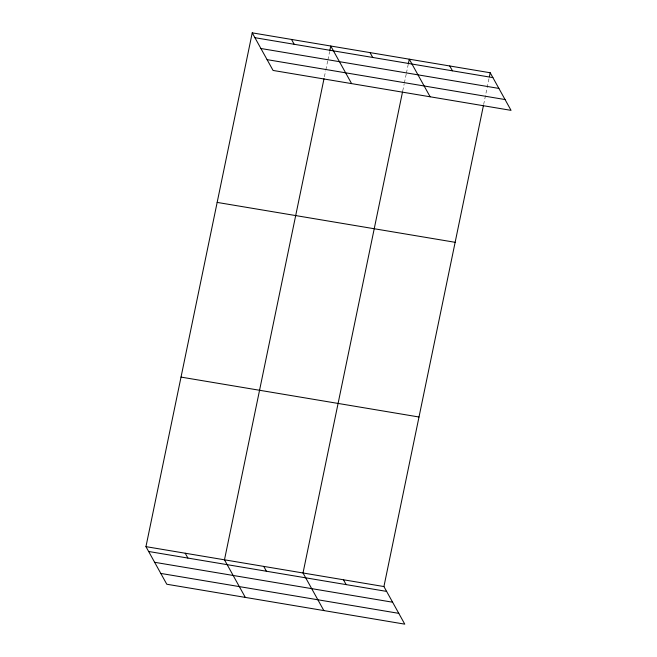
<?xml version="1.0" encoding="UTF-8"?>
<svg xmlns="http://www.w3.org/2000/svg" width="657" height="657" viewBox="0 0 657 657"><rect width="100%" height="100%" fill="white"/><g stroke="black" fill="none" stroke-linecap="round" stroke-linejoin="round"><path stroke-width="0.49" stroke-dasharray="3.29 2.46" d="M324.41 76.754L325.642 70.808M325.847 69.814L327.687 60.896M327.892 59.902L329.535 51.969M402.733 90.921L404.17 83.981M404.375 82.987L406.223 74.06M406.428 73.075L408.071 65.142M483.651 104.488L489.186 77.715"/><path stroke-width="0.99" d="M483.445 105.481L383.926 586.553L404.769 624.15L166.788 584.237L145.953 546.64L252.231 32.85L490.212 72.763L511.047 110.36L273.074 70.447L252.231 32.85M324 78.741L224.48 559.813L245.324 597.41M329.74 50.975L330.767 46.023L351.61 83.62M402.527 91.914L303.017 572.986L323.852 610.583M408.276 64.148L409.295 59.187L430.138 96.784M489.391 76.729L490.212 72.763M254.916 37.695L492.898 77.608M260.911 48.503L498.885 88.416M267.079 59.639L505.061 99.552M217.163 202.405L455.137 242.31M181.02 377.093L419.002 417.006M145.953 546.64L383.926 586.553M148.638 551.486L386.612 591.399M154.625 562.293L392.599 602.206M160.801 573.43L398.774 613.342M449.758 65.979L452.443 70.816M370.031 52.609L372.716 57.446M291.503 39.436L294.188 44.282M343.471 579.77L346.157 584.615M263.744 566.4L266.43 571.245M185.217 553.227L187.902 558.072"/></g></svg>
